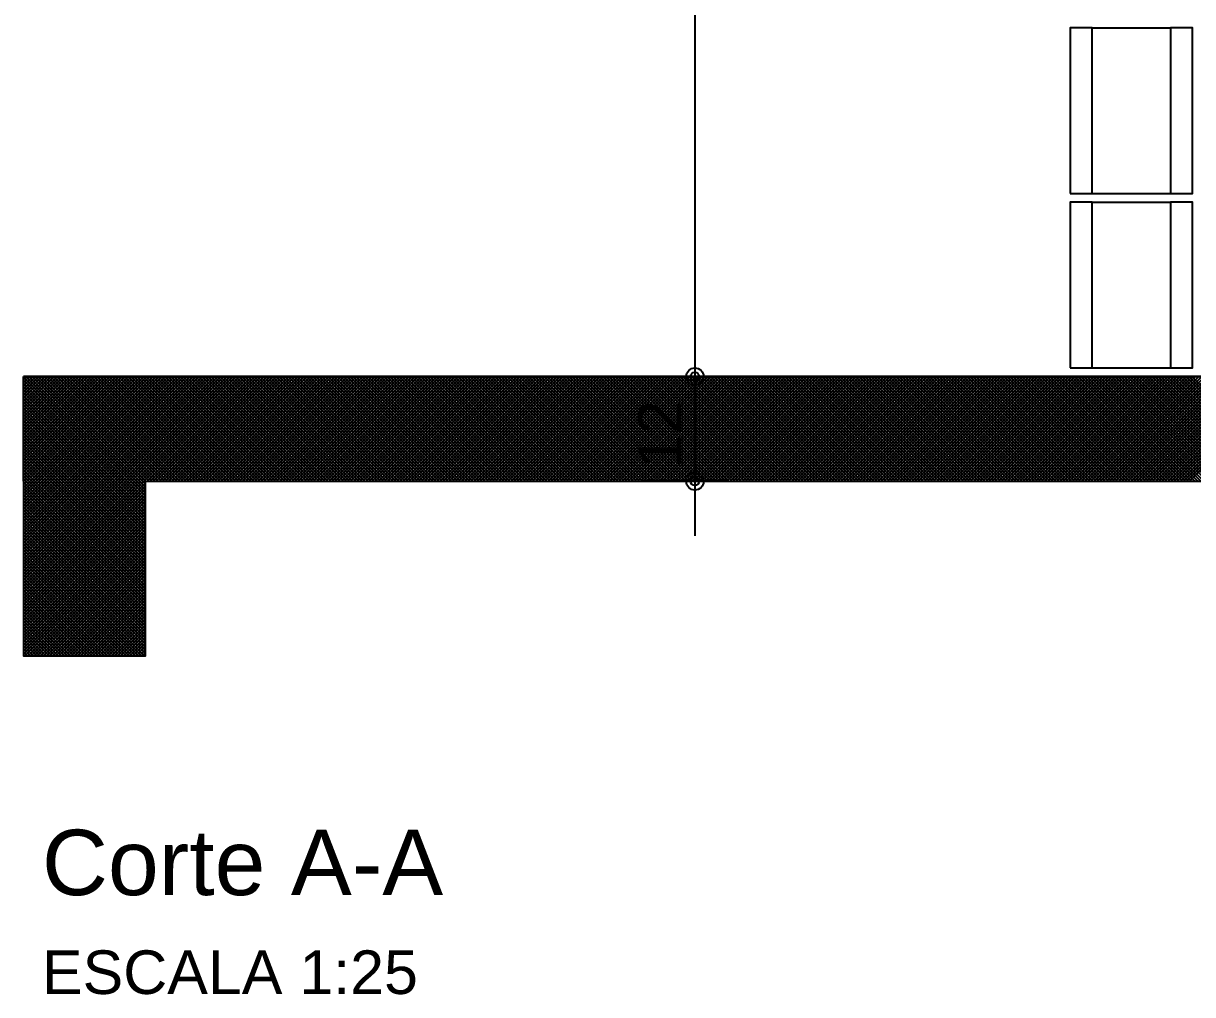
# Model space of a CAD drawing. Extents: x 0 to 119, y 0 to 84.
# Drawn here: x 46.66 to 52.02, y 31.75 to 36.2 of the extents above; entities that cross this region are included whole.
import ezdxf

# ---------------------------------------------------------------- set-up
doc = ezdxf.new("R2010")
doc.units = 0
doc.header["$MEASUREMENT"] = 0
for name, color, linetype in [('10', 252, 'CONTINUOUS'), ('24', 7, 'CONTINUOUS'), ('29', 9, 'CONTINUOUS'), ('32', 250, 'CONTINUOUS'), ('6', 178, 'CONTINUOUS'), ('9', 8, 'CONTINUOUS')]:
    doc.layers.add(name, color=color, linetype=linetype)
doc.styles.add('TQS_ARIAL', font='arial.ttf')

msp = doc.modelspace()

# ---------------------------------------------------------------- linework, layer by layer
at = {"layer": '10', "color": 252, "linetype": 'Continuous'}
for p, q in [((51.556055, 36.179091), (51.916055, 36.179091)), ((51.556055, 35.419091), (51.916055, 35.419091)), ((51.556055, 35.379091), (51.916055, 35.379091)), ((51.556055, 34.619091), (51.916055, 34.619091))]:
    msp.add_line(p, q, dxfattribs=at)
for points in [[(51.456055, 35.419091), (51.556055, 35.419091), (51.556055, 36.179091), (51.456055, 36.179091), (51.456055, 35.419091)], [(51.916055, 35.419091), (52.016055, 35.419091), (52.016055, 36.179091), (51.916055, 36.179091), (51.916055, 35.419091)], [(51.456055, 34.619091), (51.556055, 34.619091), (51.556055, 35.379091), (51.456055, 35.379091), (51.456055, 34.619091)], [(51.916055, 34.619091), (52.016055, 34.619091), (52.016055, 35.379091), (51.916055, 35.379091), (51.916055, 34.619091)]]:
    msp.add_lwpolyline(points, dxfattribs=at)
at = {"layer": '29', "color": 9, "linetype": 'Continuous'}
for p, q in [((46.656055, 33.546295), (47.688851, 34.579091)), ((46.656055, 33.560438), (47.674709, 34.579091)), ((46.656055, 33.57458), (47.660566, 34.579091)), ((46.656055, 33.588722), (47.646424, 34.579091)), ((46.656055, 33.602864), (47.632282, 34.579091)), ((46.656055, 33.617006), (47.61814, 34.579091)), ((46.656055, 33.631148), (47.603998, 34.579091)), ((46.656055, 33.64529), (47.589856, 34.579091)), ((46.656055, 33.659433), (47.575714, 34.579091)), ((46.656055, 33.673575), (47.561571, 34.579091)), ((46.656055, 33.687717), (47.547429, 34.579091)), ((46.656055, 33.701859), (47.533287, 34.579091)), ((46.656055, 33.716001), (47.519145, 34.579091)), ((46.656055, 33.730143), (47.505003, 34.579091)), ((46.656055, 33.744285), (47.490861, 34.579091)), ((46.656055, 33.758427), (47.476719, 34.579091)), ((46.656055, 33.77257), (47.462576, 34.579091)), ((46.656055, 33.786712), (47.448434, 34.579091)), ((46.656055, 33.800854), (47.434292, 34.579091)), ((46.656055, 33.814996), (47.42015, 34.579091)), ((46.656055, 33.829138), (47.406008, 34.579091)), ((46.656055, 33.84328), (47.391866, 34.579091)), ((46.656055, 33.857422), (47.377724, 34.579091)), ((46.656055, 33.871565), (47.363582, 34.579091)), ((46.656055, 33.885707), (47.349439, 34.579091)), ((46.656055, 33.899849), (47.335297, 34.579091)), ((46.656055, 33.913991), (47.321155, 34.579091)), ((46.656055, 33.928133), (47.307013, 34.579091)), ((46.656055, 33.942275), (47.292871, 34.579091)), ((46.656055, 33.956417), (47.278729, 34.579091)), ((46.656055, 33.97056), (47.264587, 34.579091)), ((46.656055, 33.984702), (47.250444, 34.579091)), ((46.656055, 33.998844), (47.236302, 34.579091)), ((46.656055, 34.012986), (47.22216, 34.579091)), ((46.656055, 34.027128), (47.208018, 34.579091)), ((46.656055, 34.04127), (47.193876, 34.579091)), ((46.656055, 34.055412), (47.179734, 34.579091)), ((46.656055, 34.069554), (47.165592, 34.579091)), ((46.656055, 34.083697), (47.15145, 34.579091)), ((46.656055, 34.097839), (47.137307, 34.579091)), ((46.656055, 34.111981), (47.123165, 34.579091)), ((46.656055, 34.126123), (47.109023, 34.579091)), ((46.656055, 34.140265), (47.094881, 34.579091)), ((46.656055, 34.154407), (47.080739, 34.579091)), ((46.656055, 34.168549), (47.066597, 34.579091)), ((46.656055, 34.182692), (47.052455, 34.579091)), ((46.656055, 34.196834), (47.038312, 34.579091)), ((46.656055, 34.210976), (47.02417, 34.579091)), ((46.656055, 34.225118), (47.010028, 34.579091)), ((46.656055, 34.23926), (46.995886, 34.579091)), ((46.656055, 34.253402), (46.981744, 34.579091)), ((46.656055, 34.267544), (46.967602, 34.579091)), ((46.656055, 34.281686), (46.95346, 34.579091)), ((46.656055, 34.295829), (46.939317, 34.579091)), ((46.656055, 34.309971), (46.925175, 34.579091)), ((46.656055, 34.324113), (46.911033, 34.579091)), ((46.656055, 34.338255), (46.896891, 34.579091)), ((46.656055, 34.352397), (46.882749, 34.579091)), ((46.656055, 34.366539), (46.868607, 34.579091)), ((46.656055, 34.380681), (46.854465, 34.579091)), ((46.656055, 34.394824), (46.840323, 34.579091)), ((46.656055, 34.408966), (46.82618, 34.579091)), ((46.656055, 34.423108), (46.812038, 34.579091)), ((46.656055, 34.43725), (46.797896, 34.579091)), ((46.656055, 34.451392), (46.783754, 34.579091)), ((46.656055, 34.465534), (46.769612, 34.579091)), ((46.656055, 34.479676), (46.75547, 34.579091)), ((46.656055, 34.493819), (46.741328, 34.579091)), ((46.656055, 34.507961), (46.727185, 34.579091)), ((46.656055, 34.522103), (46.713043, 34.579091)), ((46.656055, 34.536245), (46.698901, 34.579091)), ((46.656055, 34.550387), (46.684759, 34.579091)), ((46.656055, 34.564529), (46.670617, 34.579091)), ((46.667478, 34.579091), (47.216055, 34.030514)), ((46.68162, 34.579091), (47.216055, 34.044656)), ((46.695762, 34.579091), (47.216055, 34.058798)), ((46.709905, 34.579091), (47.216055, 34.07294)), ((46.724047, 34.579091), (47.216055, 34.087083)), ((46.738189, 34.579091), (47.218189, 34.099091)), ((46.752331, 34.579091), (47.232331, 34.099091)), ((46.766473, 34.579091), (47.246473, 34.099091)), ((46.780615, 34.579091), (47.260615, 34.099091)), ((46.794757, 34.579091), (47.274757, 34.099091)), ((46.8089, 34.579091), (47.2889, 34.099091)), ((46.823042, 34.579091), (47.303042, 34.099091)), ((46.837184, 34.579091), (47.317184, 34.099091)), ((46.851326, 34.579091), (47.331326, 34.099091)), ((46.865468, 34.579091), (47.345468, 34.099091)), ((46.87961, 34.579091), (47.35961, 34.099091)), ((46.893752, 34.579091), (47.373752, 34.099091)), ((46.907895, 34.579091), (47.387895, 34.099091)), ((46.922037, 34.579091), (47.402037, 34.099091)), ((46.936179, 34.579091), (47.416179, 34.099091)), ((46.950321, 34.579091), (47.430321, 34.099091)), ((46.964463, 34.579091), (47.444463, 34.099091)), ((46.978605, 34.579091), (47.458605, 34.099091)), ((46.992747, 34.579091), (47.472747, 34.099091)), ((47.006889, 34.579091), (47.486889, 34.099091)), ((47.021032, 34.579091), (47.501032, 34.099091)), ((47.035174, 34.579091), (47.515174, 34.099091)), ((47.049316, 34.579091), (47.529316, 34.099091)), ((47.063458, 34.579091), (47.543458, 34.099091)), ((47.0776, 34.579091), (47.5576, 34.099091)), ((47.091742, 34.579091), (47.571742, 34.099091)), ((47.105884, 34.579091), (47.585884, 34.099091)), ((47.120027, 34.579091), (47.600027, 34.099091)), ((47.134169, 34.579091), (47.614169, 34.099091)), ((47.148311, 34.579091), (47.628311, 34.099091)), ((47.162453, 34.579091), (47.642453, 34.099091)), ((47.176595, 34.579091), (47.656595, 34.099091)), ((47.190737, 34.579091), (47.670737, 34.099091)), ((47.204879, 34.579091), (47.684879, 34.099091)), ((47.219022, 34.579091), (47.699022, 34.099091)), ((47.222993, 34.099091), (47.702993, 34.579091)), ((47.233164, 34.579091), (47.713164, 34.099091)), ((47.237135, 34.099091), (47.717135, 34.579091)), ((47.247306, 34.579091), (47.727306, 34.099091)), ((47.251277, 34.099091), (47.731277, 34.579091)), ((47.261448, 34.579091), (47.741448, 34.099091)), ((47.265419, 34.099091), (47.745419, 34.579091)), ((47.27559, 34.579091), (47.75559, 34.099091)), ((47.279561, 34.099091), (47.759561, 34.579091)), ((47.289732, 34.579091), (47.769732, 34.099091)), ((47.293703, 34.099091), (47.773703, 34.579091)), ((47.303874, 34.579091), (47.783874, 34.099091)), ((47.307846, 34.099091), (47.787846, 34.579091)), ((47.318016, 34.579091), (47.798016, 34.099091)), ((47.321988, 34.099091), (47.801988, 34.579091)), ((47.332159, 34.579091), (47.812159, 34.099091)), ((47.33613, 34.099091), (47.81613, 34.579091)), ((47.346301, 34.579091), (47.826301, 34.099091)), ((47.350272, 34.099091), (47.830272, 34.579091)), ((47.360443, 34.579091), (47.840443, 34.099091)), ((47.364414, 34.099091), (47.844414, 34.579091)), ((47.374585, 34.579091), (47.854585, 34.099091)), ((47.378556, 34.099091), (47.858556, 34.579091)), ((47.388727, 34.579091), (47.868727, 34.099091)), ((47.392698, 34.099091), (47.872698, 34.579091)), ((47.402869, 34.579091), (47.882869, 34.099091)), ((47.406841, 34.099091), (47.886841, 34.579091)), ((47.417011, 34.579091), (47.897011, 34.099091)), ((47.420983, 34.099091), (47.900983, 34.579091)), ((47.431154, 34.579091), (47.911154, 34.099091)), ((47.435125, 34.099091), (47.915125, 34.579091)), ((47.445296, 34.579091), (47.925296, 34.099091)), ((47.449267, 34.099091), (47.929267, 34.579091)), ((47.459438, 34.579091), (47.939438, 34.099091)), ((47.463409, 34.099091), (47.943409, 34.579091)), ((47.47358, 34.579091), (47.95358, 34.099091)), ((47.477551, 34.099091), (47.957551, 34.579091)), ((47.487722, 34.579091), (47.967722, 34.099091)), ((47.491693, 34.099091), (47.971693, 34.579091)), ((47.501864, 34.579091), (47.981864, 34.099091)), ((47.505836, 34.099091), (47.985836, 34.579091)), ((47.516006, 34.579091), (47.996006, 34.099091)), ((47.519978, 34.099091), (47.999978, 34.579091)), ((47.530148, 34.579091), (48.010148, 34.099091)), ((47.53412, 34.099091), (48.01412, 34.579091)), ((47.544291, 34.579091), (48.024291, 34.099091)), ((47.548262, 34.099091), (48.028262, 34.579091)), ((47.558433, 34.579091), (48.038433, 34.099091)), ((47.562404, 34.099091), (48.042404, 34.579091)), ((47.572575, 34.579091), (48.052575, 34.099091)), ((47.576546, 34.099091), (48.056546, 34.579091)), ((47.586717, 34.579091), (48.066717, 34.099091)), ((47.590688, 34.099091), (48.070688, 34.579091)), ((47.600859, 34.579091), (48.080859, 34.099091)), ((47.60483, 34.099091), (48.08483, 34.579091)), ((47.615001, 34.579091), (48.095001, 34.099091)), ((47.618973, 34.099091), (48.098973, 34.579091)), ((47.629143, 34.579091), (48.109143, 34.099091)), ((47.633115, 34.099091), (48.113115, 34.579091)), ((47.643286, 34.579091), (48.123286, 34.099091)), ((47.647257, 34.099091), (48.127257, 34.579091)), ((47.657428, 34.579091), (48.137428, 34.099091)), ((47.661399, 34.099091), (48.141399, 34.579091)), ((47.67157, 34.579091), (48.15157, 34.099091)), ((47.675541, 34.099091), (48.155541, 34.579091)), ((47.685712, 34.579091), (48.165712, 34.099091)), ((47.689683, 34.099091), (48.169683, 34.579091)), ((47.699854, 34.579091), (48.179854, 34.099091)), ((47.703825, 34.099091), (48.183825, 34.579091)), ((47.713996, 34.579091), (48.193996, 34.099091)), ((47.717968, 34.099091), (48.197968, 34.579091)), ((47.728138, 34.579091), (48.208138, 34.099091)), ((47.73211, 34.099091), (48.21211, 34.579091)), ((47.742281, 34.579091), (48.222281, 34.099091)), ((47.746252, 34.099091), (48.226252, 34.579091)), ((47.756423, 34.579091), (48.236423, 34.099091)), ((47.760394, 34.099091), (48.240394, 34.579091)), ((47.770565, 34.579091), (48.250565, 34.099091)), ((47.774536, 34.099091), (48.254536, 34.579091)), ((47.784707, 34.579091), (48.264707, 34.099091)), ((47.788678, 34.099091), (48.268678, 34.579091)), ((47.798849, 34.579091), (48.278849, 34.099091)), ((47.80282, 34.099091), (48.28282, 34.579091)), ((47.812991, 34.579091), (48.292991, 34.099091)), ((47.816962, 34.099091), (48.296962, 34.579091)), ((47.827133, 34.579091), (48.307133, 34.099091)), ((47.831105, 34.099091), (48.311105, 34.579091)), ((47.841275, 34.579091), (48.321275, 34.099091)), ((47.845247, 34.099091), (48.325247, 34.579091)), ((47.855418, 34.579091), (48.335418, 34.099091)), ((47.859389, 34.099091), (48.339389, 34.579091)), ((47.86956, 34.579091), (48.34956, 34.099091)), ((47.873531, 34.099091), (48.353531, 34.579091)), ((47.883702, 34.579091), (48.363702, 34.099091)), ((47.887673, 34.099091), (48.367673, 34.579091)), ((47.897844, 34.579091), (48.377844, 34.099091)), ((47.901815, 34.099091), (48.381815, 34.579091)), ((47.911986, 34.579091), (48.391986, 34.099091)), ((47.915957, 34.099091), (48.395957, 34.579091)), ((47.926128, 34.579091), (48.406128, 34.099091)), ((47.9301, 34.099091), (48.4101, 34.579091)), ((47.94027, 34.579091), (48.42027, 34.099091)), ((47.944242, 34.099091), (48.424242, 34.579091)), ((47.954413, 34.579091), (48.434413, 34.099091)), ((47.958384, 34.099091), (48.438384, 34.579091)), ((47.968555, 34.579091), (48.448555, 34.099091)), ((47.972526, 34.099091), (48.452526, 34.579091)), ((47.982697, 34.579091), (48.462697, 34.099091)), ((47.986668, 34.099091), (48.466668, 34.579091)), ((47.996839, 34.579091), (48.476839, 34.099091)), ((48.00081, 34.099091), (48.48081, 34.579091)), ((48.010981, 34.579091), (48.490981, 34.099091)), ((48.014952, 34.099091), (48.494952, 34.579091)), ((48.025123, 34.579091), (48.505123, 34.099091)), ((48.029095, 34.099091), (48.509095, 34.579091)), ((48.039265, 34.579091), (48.519265, 34.099091)), ((48.043237, 34.099091), (48.523237, 34.579091)), ((48.053408, 34.579091), (48.533408, 34.099091)), ((48.057379, 34.099091), (48.537379, 34.579091)), ((48.06755, 34.579091), (48.54755, 34.099091)), ((48.071521, 34.099091), (48.551521, 34.579091)), ((48.081692, 34.579091), (48.561692, 34.099091)), ((48.085663, 34.099091), (48.565663, 34.579091)), ((48.095834, 34.579091), (48.575834, 34.099091)), ((48.099805, 34.099091), (48.579805, 34.579091)), ((48.109976, 34.579091), (48.589976, 34.099091)), ((48.113947, 34.099091), (48.593947, 34.579091)), ((48.124118, 34.579091), (48.604118, 34.099091)), ((48.128089, 34.099091), (48.608089, 34.579091)), ((48.13826, 34.579091), (48.61826, 34.099091)), ((48.142232, 34.099091), (48.622232, 34.579091)), ((48.152402, 34.579091), (48.632402, 34.099091)), ((48.156374, 34.099091), (48.636374, 34.579091)), ((48.166545, 34.579091), (48.646545, 34.099091)), ((48.170516, 34.099091), (48.650516, 34.579091)), ((48.180687, 34.579091), (48.660687, 34.099091)), ((48.184658, 34.099091), (48.664658, 34.579091)), ((48.194829, 34.579091), (48.674829, 34.099091)), ((48.1988, 34.099091), (48.6788, 34.579091)), ((48.208971, 34.579091), (48.688971, 34.099091)), ((48.212942, 34.099091), (48.692942, 34.579091)), ((48.223113, 34.579091), (48.703113, 34.099091)), ((48.227084, 34.099091), (48.707084, 34.579091)), ((48.237255, 34.579091), (48.717255, 34.099091)), ((48.241227, 34.099091), (48.721227, 34.579091)), ((48.251397, 34.579091), (48.731397, 34.099091)), ((48.255369, 34.099091), (48.735369, 34.579091)), ((48.26554, 34.579091), (48.74554, 34.099091)), ((48.269511, 34.099091), (48.749511, 34.579091)), ((48.279682, 34.579091), (48.759682, 34.099091)), ((48.283653, 34.099091), (48.763653, 34.579091)), ((48.293824, 34.579091), (48.773824, 34.099091)), ((48.297795, 34.099091), (48.777795, 34.579091)), ((48.307966, 34.579091), (48.787966, 34.099091)), ((48.311937, 34.099091), (48.791937, 34.579091)), ((48.322108, 34.579091), (48.802108, 34.099091)), ((48.326079, 34.099091), (48.806079, 34.579091)), ((48.33625, 34.579091), (48.81625, 34.099091)), ((48.340222, 34.099091), (48.820222, 34.579091)), ((48.350392, 34.579091), (48.830392, 34.099091)), ((48.354364, 34.099091), (48.834364, 34.579091)), ((48.364535, 34.579091), (48.844535, 34.099091)), ((48.368506, 34.099091), (48.848506, 34.579091)), ((48.378677, 34.579091), (48.858677, 34.099091)), ((48.382648, 34.099091), (48.862648, 34.579091)), ((48.392819, 34.579091), (48.872819, 34.099091)), ((48.39679, 34.099091), (48.87679, 34.579091)), ((48.406961, 34.579091), (48.886961, 34.099091)), ((48.410932, 34.099091), (48.890932, 34.579091)), ((48.421103, 34.579091), (48.901103, 34.099091)), ((48.425074, 34.099091), (48.905074, 34.579091)), ((48.435245, 34.579091), (48.915245, 34.099091)), ((48.439216, 34.099091), (48.919216, 34.579091)), ((48.449387, 34.579091), (48.929387, 34.099091)), ((48.453359, 34.099091), (48.933359, 34.579091)), ((48.463529, 34.579091), (48.943529, 34.099091)), ((48.467501, 34.099091), (48.947501, 34.579091)), ((48.477672, 34.579091), (48.957672, 34.099091)), ((48.481643, 34.099091), (48.961643, 34.579091)), ((48.491814, 34.579091), (48.971814, 34.099091)), ((48.495785, 34.099091), (48.975785, 34.579091)), ((48.505956, 34.579091), (48.985956, 34.099091)), ((48.509927, 34.099091), (48.989927, 34.579091)), ((48.520098, 34.579091), (49.000098, 34.099091)), ((48.524069, 34.099091), (49.004069, 34.579091)), ((48.53424, 34.579091), (49.01424, 34.099091)), ((48.538211, 34.099091), (49.018211, 34.579091)), ((48.548382, 34.579091), (49.028382, 34.099091)), ((48.552354, 34.099091), (49.032354, 34.579091)), ((48.562524, 34.579091), (49.042524, 34.099091)), ((48.566496, 34.099091), (49.046496, 34.579091)), ((48.576667, 34.579091), (49.056667, 34.099091)), ((48.580638, 34.099091), (49.060638, 34.579091)), ((48.590809, 34.579091), (49.070809, 34.099091)), ((48.59478, 34.099091), (49.07478, 34.579091)), ((48.604951, 34.579091), (49.084951, 34.099091)), ((48.608922, 34.099091), (49.088922, 34.579091)), ((48.619093, 34.579091), (49.099093, 34.099091)), ((48.623064, 34.099091), (49.103064, 34.579091)), ((48.633235, 34.579091), (49.113235, 34.099091)), ((48.637206, 34.099091), (49.117206, 34.579091)), ((48.647377, 34.579091), (49.127377, 34.099091)), ((48.651348, 34.099091), (49.131348, 34.579091)), ((48.661519, 34.579091), (49.141519, 34.099091)), ((48.665491, 34.099091), (49.145491, 34.579091)), ((48.675661, 34.579091), (49.155661, 34.099091)), ((48.679633, 34.099091), (49.159633, 34.579091)), ((48.689804, 34.579091), (49.169804, 34.099091)), ((48.693775, 34.099091), (49.173775, 34.579091)), ((48.703946, 34.579091), (49.183946, 34.099091)), ((48.707917, 34.099091), (49.187917, 34.579091)), ((48.718088, 34.579091), (49.198088, 34.099091)), ((48.722059, 34.099091), (49.202059, 34.579091)), ((48.73223, 34.579091), (49.21223, 34.099091)), ((48.736201, 34.099091), (49.216201, 34.579091)), ((48.746372, 34.579091), (49.226372, 34.099091)), ((48.750343, 34.099091), (49.230343, 34.579091)), ((48.760514, 34.579091), (49.240514, 34.099091)), ((48.764486, 34.099091), (49.244486, 34.579091)), ((48.774656, 34.579091), (49.254656, 34.099091)), ((48.778628, 34.099091), (49.258628, 34.579091)), ((48.788799, 34.579091), (49.268799, 34.099091)), ((48.79277, 34.099091), (49.27277, 34.579091)), ((48.802941, 34.579091), (49.282941, 34.099091)), ((48.806912, 34.099091), (49.286912, 34.579091)), ((48.817083, 34.579091), (49.297083, 34.099091)), ((48.821054, 34.099091), (49.301054, 34.579091)), ((48.831225, 34.579091), (49.311225, 34.099091)), ((48.835196, 34.099091), (49.315196, 34.579091)), ((48.845367, 34.579091), (49.325367, 34.099091)), ((48.849338, 34.099091), (49.329338, 34.579091)), ((48.859509, 34.579091), (49.339509, 34.099091)), ((48.863481, 34.099091), (49.343481, 34.579091)), ((48.873651, 34.579091), (49.353651, 34.099091)), ((48.877623, 34.099091), (49.357623, 34.579091)), ((48.887794, 34.579091), (49.367794, 34.099091)), ((48.891765, 34.099091), (49.371765, 34.579091)), ((48.901936, 34.579091), (49.381936, 34.099091)), ((48.905907, 34.099091), (49.385907, 34.579091)), ((48.916078, 34.579091), (49.396078, 34.099091)), ((48.920049, 34.099091), (49.400049, 34.579091)), ((48.93022, 34.579091), (49.41022, 34.099091)), ((48.934191, 34.099091), (49.414191, 34.579091)), ((48.944362, 34.579091), (49.424362, 34.099091)), ((48.948333, 34.099091), (49.428333, 34.579091)), ((48.958504, 34.579091), (49.438504, 34.099091)), ((48.962475, 34.099091), (49.442475, 34.579091)), ((48.972646, 34.579091), (49.452646, 34.099091)), ((48.976618, 34.099091), (49.456618, 34.579091)), ((48.986788, 34.579091), (49.466788, 34.099091)), ((48.99076, 34.099091), (49.47076, 34.579091)), ((49.000931, 34.579091), (49.480931, 34.099091)), ((49.004902, 34.099091), (49.484902, 34.579091)), ((49.015073, 34.579091), (49.495073, 34.099091)), ((49.019044, 34.099091), (49.499044, 34.579091)), ((49.029215, 34.579091), (49.509215, 34.099091)), ((49.033186, 34.099091), (49.513186, 34.579091)), ((49.043357, 34.579091), (49.523357, 34.099091)), ((49.047328, 34.099091), (49.527328, 34.579091)), ((49.057499, 34.579091), (49.537499, 34.099091)), ((49.06147, 34.099091), (49.54147, 34.579091)), ((49.071641, 34.579091), (49.551641, 34.099091)), ((49.075613, 34.099091), (49.555613, 34.579091)), ((49.085783, 34.579091), (49.565783, 34.099091)), ((49.089755, 34.099091), (49.569755, 34.579091)), ((49.099926, 34.579091), (49.579926, 34.099091)), ((49.103897, 34.099091), (49.583897, 34.579091)), ((49.114068, 34.579091), (49.594068, 34.099091)), ((49.118039, 34.099091), (49.598039, 34.579091)), ((49.12821, 34.579091), (49.60821, 34.099091)), ((49.132181, 34.099091), (49.612181, 34.579091)), ((49.142352, 34.579091), (49.622352, 34.099091)), ((49.146323, 34.099091), (49.626323, 34.579091)), ((49.156494, 34.579091), (49.636494, 34.099091)), ((49.160465, 34.099091), (49.640465, 34.579091)), ((49.170636, 34.579091), (49.650636, 34.099091)), ((49.174608, 34.099091), (49.654608, 34.579091)), ((49.184778, 34.579091), (49.664778, 34.099091)), ((49.18875, 34.099091), (49.66875, 34.579091)), ((49.198921, 34.579091), (49.678921, 34.099091)), ((49.202892, 34.099091), (49.682892, 34.579091)), ((49.213063, 34.579091), (49.693063, 34.099091)), ((49.217034, 34.099091), (49.697034, 34.579091)), ((49.227205, 34.579091), (49.707205, 34.099091)), ((49.231176, 34.099091), (49.711176, 34.579091)), ((49.241347, 34.579091), (49.721347, 34.099091)), ((49.245318, 34.099091), (49.725318, 34.579091)), ((49.255489, 34.579091), (49.735489, 34.099091)), ((49.25946, 34.099091), (49.73946, 34.579091)), ((49.269631, 34.579091), (49.749631, 34.099091)), ((49.273602, 34.099091), (49.753602, 34.579091)), ((49.283773, 34.579091), (49.763773, 34.099091)), ((49.287745, 34.099091), (49.767745, 34.579091)), ((49.297915, 34.579091), (49.777915, 34.099091)), ((49.301887, 34.099091), (49.781887, 34.579091)), ((49.312058, 34.579091), (49.792058, 34.099091)), ((49.316029, 34.099091), (49.796029, 34.579091)), ((49.3262, 34.579091), (49.8062, 34.099091)), ((49.330171, 34.099091), (49.810171, 34.579091)), ((49.340342, 34.579091), (49.820342, 34.099091)), ((49.344313, 34.099091), (49.824313, 34.579091)), ((49.354484, 34.579091), (49.834484, 34.099091)), ((49.358455, 34.099091), (49.838455, 34.579091)), ((49.368626, 34.579091), (49.848626, 34.099091)), ((49.372597, 34.099091), (49.852597, 34.579091)), ((49.382768, 34.579091), (49.862768, 34.099091)), ((49.38674, 34.099091), (49.86674, 34.579091)), ((49.39691, 34.579091), (49.87691, 34.099091)), ((49.400882, 34.099091), (49.880882, 34.579091)), ((49.411053, 34.579091), (49.891053, 34.099091)), ((49.415024, 34.099091), (49.895024, 34.579091)), ((49.425195, 34.579091), (49.905195, 34.099091)), ((49.429166, 34.099091), (49.909166, 34.579091)), ((49.439337, 34.579091), (49.919337, 34.099091)), ((49.443308, 34.099091), (49.923308, 34.579091)), ((49.453479, 34.579091), (49.933479, 34.099091)), ((49.45745, 34.099091), (49.93745, 34.579091)), ((49.467621, 34.579091), (49.947621, 34.099091)), ((49.471592, 34.099091), (49.951592, 34.579091)), ((49.481763, 34.579091), (49.961763, 34.099091)), ((49.485734, 34.099091), (49.965734, 34.579091)), ((49.495905, 34.579091), (49.975905, 34.099091)), ((49.499877, 34.099091), (49.979877, 34.579091)), ((49.510047, 34.579091), (49.990047, 34.099091)), ((49.514019, 34.099091), (49.994019, 34.579091)), ((49.52419, 34.579091), (50.00419, 34.099091)), ((49.528161, 34.099091), (50.008161, 34.579091)), ((49.538332, 34.579091), (50.018332, 34.099091)), ((49.542303, 34.099091), (50.022303, 34.579091)), ((49.552474, 34.579091), (50.032474, 34.099091)), ((49.556445, 34.099091), (50.036445, 34.579091)), ((49.566616, 34.579091), (50.046616, 34.099091)), ((49.570587, 34.099091), (50.050587, 34.579091)), ((49.580758, 34.579091), (50.060758, 34.099091)), ((49.584729, 34.099091), (50.064729, 34.579091)), ((49.5949, 34.579091), (50.0749, 34.099091)), ((49.598872, 34.099091), (50.078872, 34.579091)), ((49.609042, 34.579091), (50.089042, 34.099091)), ((49.613014, 34.099091), (50.093014, 34.579091)), ((49.623185, 34.579091), (50.103185, 34.099091)), ((49.627156, 34.099091), (50.107156, 34.579091)), ((49.637327, 34.579091), (50.117327, 34.099091)), ((49.641298, 34.099091), (50.121298, 34.579091)), ((49.651469, 34.579091), (50.131469, 34.099091)), ((49.65544, 34.099091), (50.13544, 34.579091)), ((49.665611, 34.579091), (50.145611, 34.099091)), ((49.669582, 34.099091), (50.149582, 34.579091)), ((49.679753, 34.579091), (50.159753, 34.099091)), ((49.683724, 34.099091), (50.163724, 34.579091)), ((49.693895, 34.579091), (50.173895, 34.099091)), ((49.697867, 34.099091), (50.177867, 34.579091)), ((49.708037, 34.579091), (50.188037, 34.099091)), ((49.712009, 34.099091), (50.192009, 34.579091)), ((49.72218, 34.579091), (50.20218, 34.099091)), ((49.726151, 34.099091), (50.206151, 34.579091)), ((49.736322, 34.579091), (50.216322, 34.099091)), ((49.740293, 34.099091), (50.220293, 34.579091)), ((49.750464, 34.579091), (50.230464, 34.099091)), ((49.754435, 34.099091), (50.234435, 34.579091)), ((49.764606, 34.579091), (50.244606, 34.099091)), ((49.768577, 34.099091), (50.248577, 34.579091)), ((49.778748, 34.579091), (50.258748, 34.099091)), ((49.782719, 34.099091), (50.262719, 34.579091)), ((49.79289, 34.579091), (50.27289, 34.099091)), ((49.796861, 34.099091), (50.276861, 34.579091)), ((49.807032, 34.579091), (50.287032, 34.099091)), ((49.811004, 34.099091), (50.291004, 34.579091)), ((49.821174, 34.579091), (50.301174, 34.099091)), ((49.825146, 34.099091), (50.305146, 34.579091)), ((49.835317, 34.579091), (50.315317, 34.099091)), ((49.839288, 34.099091), (50.319288, 34.579091)), ((49.849459, 34.579091), (50.329459, 34.099091)), ((49.85343, 34.099091), (50.33343, 34.579091)), ((49.863601, 34.579091), (50.343601, 34.099091)), ((49.867572, 34.099091), (50.347572, 34.579091)), ((49.877743, 34.579091), (50.357743, 34.099091)), ((49.881714, 34.099091), (50.361714, 34.579091)), ((49.891885, 34.579091), (50.371885, 34.099091)), ((49.895856, 34.099091), (50.375856, 34.579091)), ((49.906027, 34.579091), (50.386027, 34.099091)), ((49.909999, 34.099091), (50.389999, 34.579091)), ((49.920169, 34.579091), (50.400169, 34.099091)), ((49.924141, 34.099091), (50.404141, 34.579091)), ((49.934312, 34.579091), (50.414312, 34.099091)), ((49.938283, 34.099091), (50.418283, 34.579091)), ((49.948454, 34.579091), (50.428454, 34.099091)), ((49.952425, 34.099091), (50.432425, 34.579091)), ((49.962596, 34.579091), (50.442596, 34.099091)), ((49.966567, 34.099091), (50.446567, 34.579091)), ((49.976738, 34.579091), (50.456738, 34.099091)), ((49.980709, 34.099091), (50.460709, 34.579091)), ((49.99088, 34.579091), (50.47088, 34.099091)), ((49.994851, 34.099091), (50.474851, 34.579091)), ((50.005022, 34.579091), (50.485022, 34.099091)), ((50.008994, 34.099091), (50.488994, 34.579091)), ((50.019164, 34.579091), (50.499164, 34.099091)), ((50.023136, 34.099091), (50.503136, 34.579091)), ((50.033307, 34.579091), (50.513307, 34.099091)), ((50.037278, 34.099091), (50.517278, 34.579091)), ((50.047449, 34.579091), (50.527449, 34.099091)), ((50.05142, 34.099091), (50.53142, 34.579091)), ((50.061591, 34.579091), (50.541591, 34.099091)), ((50.065562, 34.099091), (50.545562, 34.579091)), ((50.075733, 34.579091), (50.555733, 34.099091)), ((50.079704, 34.099091), (50.559704, 34.579091)), ((50.089875, 34.579091), (50.569875, 34.099091)), ((50.093846, 34.099091), (50.573846, 34.579091)), ((50.104017, 34.579091), (50.584017, 34.099091)), ((50.107988, 34.099091), (50.587988, 34.579091)), ((50.118159, 34.579091), (50.598159, 34.099091)), ((50.122131, 34.099091), (50.602131, 34.579091)), ((50.132301, 34.579091), (50.612301, 34.099091)), ((50.136273, 34.099091), (50.616273, 34.579091)), ((50.146444, 34.579091), (50.626444, 34.099091)), ((50.150415, 34.099091), (50.630415, 34.579091)), ((50.160586, 34.579091), (50.640586, 34.099091)), ((50.164557, 34.099091), (50.644557, 34.579091)), ((50.174728, 34.579091), (50.654728, 34.099091)), ((50.178699, 34.099091), (50.658699, 34.579091)), ((50.18887, 34.579091), (50.66887, 34.099091)), ((50.192841, 34.099091), (50.672841, 34.579091)), ((50.203012, 34.579091), (50.683012, 34.099091)), ((50.206983, 34.099091), (50.686983, 34.579091)), ((50.217154, 34.579091), (50.697154, 34.099091)), ((50.221126, 34.099091), (50.701126, 34.579091)), ((50.231296, 34.579091), (50.711296, 34.099091)), ((50.235268, 34.099091), (50.715268, 34.579091)), ((50.245439, 34.579091), (50.725439, 34.099091)), ((50.24941, 34.099091), (50.72941, 34.579091)), ((50.259581, 34.579091), (50.739581, 34.099091)), ((50.263552, 34.099091), (50.743552, 34.579091)), ((50.273723, 34.579091), (50.753723, 34.099091)), ((50.277694, 34.099091), (50.757694, 34.579091)), ((50.287865, 34.579091), (50.767865, 34.099091)), ((50.291836, 34.099091), (50.771836, 34.579091)), ((50.302007, 34.579091), (50.782007, 34.099091)), ((50.305978, 34.099091), (50.785978, 34.579091)), ((50.316149, 34.579091), (50.796149, 34.099091)), ((50.32012, 34.099091), (50.80012, 34.579091)), ((50.330291, 34.579091), (50.810291, 34.099091)), ((50.334263, 34.099091), (50.814263, 34.579091)), ((50.344433, 34.579091), (50.824433, 34.099091)), ((50.348405, 34.099091), (50.828405, 34.579091)), ((50.358576, 34.579091), (50.838576, 34.099091)), ((50.362547, 34.099091), (50.842547, 34.579091)), ((50.372718, 34.579091), (50.852718, 34.099091)), ((50.376689, 34.099091), (50.856689, 34.579091)), ((50.38686, 34.579091), (50.86686, 34.099091)), ((50.390831, 34.099091), (50.870831, 34.579091)), ((50.401002, 34.579091), (50.881002, 34.099091)), ((50.404973, 34.099091), (50.884973, 34.579091)), ((50.415144, 34.579091), (50.895144, 34.099091)), ((50.419115, 34.099091), (50.899115, 34.579091)), ((50.429286, 34.579091), (50.909286, 34.099091)), ((50.433258, 34.099091), (50.913258, 34.579091)), ((50.443428, 34.579091), (50.923428, 34.099091)), ((50.4474, 34.099091), (50.9274, 34.579091)), ((50.457571, 34.579091), (50.937571, 34.099091)), ((50.461542, 34.099091), (50.941542, 34.579091)), ((50.471713, 34.579091), (50.951713, 34.099091)), ((50.475684, 34.099091), (50.955684, 34.579091)), ((50.485855, 34.579091), (50.965855, 34.099091)), ((50.489826, 34.099091), (50.969826, 34.579091)), ((50.499997, 34.579091), (50.979997, 34.099091)), ((50.503968, 34.099091), (50.983968, 34.579091)), ((50.514139, 34.579091), (50.994139, 34.099091)), ((50.51811, 34.099091), (50.99811, 34.579091)), ((50.528281, 34.579091), (51.008281, 34.099091)), ((50.532253, 34.099091), (51.012253, 34.579091)), ((50.542423, 34.579091), (51.022423, 34.099091)), ((50.546395, 34.099091), (51.026395, 34.579091)), ((50.556566, 34.579091), (51.036566, 34.099091)), ((50.560537, 34.099091), (51.040537, 34.579091)), ((50.570708, 34.579091), (51.050708, 34.099091)), ((50.574679, 34.099091), (51.054679, 34.579091)), ((50.58485, 34.579091), (51.06485, 34.099091)), ((50.588821, 34.099091), (51.068821, 34.579091)), ((50.598992, 34.579091), (51.078992, 34.099091)), ((50.602963, 34.099091), (51.082963, 34.579091)), ((50.613134, 34.579091), (51.093134, 34.099091)), ((50.617105, 34.099091), (51.097105, 34.579091)), ((50.627276, 34.579091), (51.107276, 34.099091)), ((50.631247, 34.099091), (51.111247, 34.579091)), ((50.641418, 34.579091), (51.121418, 34.099091)), ((50.64539, 34.099091), (51.12539, 34.579091)), ((50.65556, 34.579091), (51.13556, 34.099091)), ((50.659532, 34.099091), (51.139532, 34.579091)), ((50.669703, 34.579091), (51.149703, 34.099091)), ((50.673674, 34.099091), (51.153674, 34.579091)), ((50.683845, 34.579091), (51.163845, 34.099091)), ((50.687816, 34.099091), (51.167816, 34.579091)), ((50.697987, 34.579091), (51.177987, 34.099091)), ((50.701958, 34.099091), (51.181958, 34.579091)), ((50.712129, 34.579091), (51.192129, 34.099091)), ((50.7161, 34.099091), (51.1961, 34.579091)), ((50.726271, 34.579091), (51.206271, 34.099091)), ((50.730242, 34.099091), (51.210242, 34.579091)), ((50.740413, 34.579091), (51.220413, 34.099091)), ((50.744385, 34.099091), (51.224385, 34.579091)), ((50.754555, 34.579091), (51.234555, 34.099091)), ((50.758527, 34.099091), (51.238527, 34.579091)), ((50.768698, 34.579091), (51.248698, 34.099091)), ((50.772669, 34.099091), (51.252669, 34.579091)), ((50.78284, 34.579091), (51.26284, 34.099091)), ((50.786811, 34.099091), (51.266811, 34.579091)), ((50.796982, 34.579091), (51.276982, 34.099091)), ((50.800953, 34.099091), (51.280953, 34.579091)), ((50.811124, 34.579091), (51.291124, 34.099091)), ((50.815095, 34.099091), (51.295095, 34.579091)), ((50.825266, 34.579091), (51.305266, 34.099091)), ((50.829237, 34.099091), (51.309237, 34.579091)), ((50.839408, 34.579091), (51.319408, 34.099091)), ((50.84338, 34.099091), (51.32338, 34.579091)), ((50.85355, 34.579091), (51.33355, 34.099091)), ((50.857522, 34.099091), (51.337522, 34.579091)), ((50.867693, 34.579091), (51.347693, 34.099091)), ((50.871664, 34.099091), (51.351664, 34.579091)), ((50.881835, 34.579091), (51.361835, 34.099091)), ((50.885806, 34.099091), (51.365806, 34.579091)), ((50.895977, 34.579091), (51.375977, 34.099091)), ((50.899948, 34.099091), (51.379948, 34.579091)), ((50.910119, 34.579091), (51.390119, 34.099091)), ((50.91409, 34.099091), (51.39409, 34.579091)), ((50.924261, 34.579091), (51.404261, 34.099091)), ((50.928232, 34.099091), (51.408232, 34.579091)), ((50.938403, 34.579091), (51.418403, 34.099091)), ((50.942374, 34.099091), (51.422374, 34.579091)), ((50.952545, 34.579091), (51.432545, 34.099091)), ((50.956517, 34.099091), (51.436517, 34.579091)), ((50.966687, 34.579091), (51.446687, 34.099091)), ((50.970659, 34.099091), (51.450659, 34.579091)), ((50.98083, 34.579091), (51.46083, 34.099091)), ((50.984801, 34.099091), (51.464801, 34.579091)), ((50.994972, 34.579091), (51.474972, 34.099091)), ((50.998943, 34.099091), (51.478943, 34.579091)), ((51.009114, 34.579091), (51.489114, 34.099091)), ((51.013085, 34.099091), (51.493085, 34.579091)), ((51.023256, 34.579091), (51.503256, 34.099091)), ((51.027227, 34.099091), (51.507227, 34.579091)), ((51.037398, 34.579091), (51.517398, 34.099091)), ((51.041369, 34.099091), (51.521369, 34.579091)), ((51.05154, 34.579091), (51.53154, 34.099091)), ((51.055512, 34.099091), (51.535512, 34.579091)), ((51.065682, 34.579091), (51.545682, 34.099091)), ((51.069654, 34.099091), (51.549654, 34.579091)), ((51.079825, 34.579091), (51.559825, 34.099091)), ((51.083796, 34.099091), (51.563796, 34.579091)), ((51.093967, 34.579091), (51.573967, 34.099091)), ((51.097938, 34.099091), (51.577938, 34.579091)), ((51.108109, 34.579091), (51.588109, 34.099091)), ((51.11208, 34.099091), (51.59208, 34.579091)), ((51.122251, 34.579091), (51.602251, 34.099091)), ((51.126222, 34.099091), (51.606222, 34.579091)), ((51.136393, 34.579091), (51.616393, 34.099091)), ((51.140364, 34.099091), (51.620364, 34.579091)), ((51.150535, 34.579091), (51.630535, 34.099091)), ((51.154506, 34.099091), (51.634506, 34.579091)), ((51.164677, 34.579091), (51.644677, 34.099091)), ((51.168649, 34.099091), (51.648649, 34.579091)), ((51.178819, 34.579091), (51.658819, 34.099091)), ((51.182791, 34.099091), (51.662791, 34.579091)), ((51.192962, 34.579091), (51.672962, 34.099091)), ((51.196933, 34.099091), (51.676933, 34.579091)), ((51.207104, 34.579091), (51.687104, 34.099091)), ((51.211075, 34.099091), (51.691075, 34.579091)), ((51.221246, 34.579091), (51.701246, 34.099091)), ((51.225217, 34.099091), (51.705217, 34.579091)), ((51.235388, 34.579091), (51.715388, 34.099091)), ((51.239359, 34.099091), (51.719359, 34.579091)), ((51.24953, 34.579091), (51.72953, 34.099091)), ((51.253501, 34.099091), (51.733501, 34.579091)), ((51.263672, 34.579091), (51.743672, 34.099091)), ((51.267644, 34.099091), (51.747644, 34.579091)), ((51.277814, 34.579091), (51.757814, 34.099091)), ((51.281786, 34.099091), (51.761786, 34.579091)), ((51.291957, 34.579091), (51.771957, 34.099091)), ((51.295928, 34.099091), (51.775928, 34.579091)), ((51.306099, 34.579091), (51.786099, 34.099091)), ((51.31007, 34.099091), (51.79007, 34.579091)), ((51.320241, 34.579091), (51.800241, 34.099091)), ((51.324212, 34.099091), (51.804212, 34.579091)), ((51.334383, 34.579091), (51.814383, 34.099091)), ((51.338354, 34.099091), (51.818354, 34.579091)), ((51.348525, 34.579091), (51.828525, 34.099091)), ((51.352496, 34.099091), (51.832496, 34.579091)), ((51.362667, 34.579091), (51.842667, 34.099091)), ((51.366639, 34.099091), (51.846639, 34.579091)), ((51.376809, 34.579091), (51.856809, 34.099091)), ((51.380781, 34.099091), (51.860781, 34.579091)), ((51.390952, 34.579091), (51.870952, 34.099091)), ((51.394923, 34.099091), (51.874923, 34.579091)), ((51.405094, 34.579091), (51.885094, 34.099091)), ((51.409065, 34.099091), (51.889065, 34.579091)), ((51.419236, 34.579091), (51.899236, 34.099091)), ((51.423207, 34.099091), (51.903207, 34.579091)), ((51.433378, 34.579091), (51.913378, 34.099091)), ((51.437349, 34.099091), (51.917349, 34.579091)), ((51.44752, 34.579091), (51.92752, 34.099091)), ((51.451491, 34.099091), (51.931491, 34.579091)), ((51.461662, 34.579091), (51.941662, 34.099091)), ((51.465633, 34.099091), (51.945633, 34.579091)), ((51.475804, 34.579091), (51.955804, 34.099091)), ((51.479776, 34.099091), (51.959776, 34.579091)), ((51.489946, 34.579091), (51.969946, 34.099091)), ((51.493918, 34.099091), (51.973918, 34.579091)), ((51.504089, 34.579091), (51.984089, 34.099091)), ((51.50806, 34.099091), (51.98806, 34.579091)), ((51.518231, 34.579091), (51.998231, 34.099091)), ((51.522202, 34.099091), (52.002202, 34.579091)), ((51.532373, 34.579091), (52.012373, 34.099091)), ((51.536344, 34.099091), (52.016344, 34.579091)), ((51.546515, 34.579091), (52.026515, 34.099091)), ((51.550486, 34.099091), (52.030486, 34.579091)), ((51.560657, 34.579091), (52.040657, 34.099091)), ((51.564628, 34.099091), (52.044628, 34.579091)), ((51.574799, 34.579091), (52.054799, 34.099091)), ((51.578771, 34.099091), (52.058771, 34.579091)), ((51.588941, 34.579091), (52.068941, 34.099091)), ((51.592913, 34.099091), (52.072913, 34.579091)), ((51.603084, 34.579091), (52.083084, 34.099091)), ((51.607055, 34.099091), (52.087055, 34.579091)), ((51.617226, 34.579091), (52.097226, 34.099091)), ((51.621197, 34.099091), (52.101197, 34.579091)), ((51.631368, 34.579091), (52.111368, 34.099091)), ((51.635339, 34.099091), (52.115339, 34.579091)), ((51.64551, 34.579091), (52.12551, 34.099091)), ((51.649481, 34.099091), (52.129481, 34.579091)), ((51.659652, 34.579091), (52.139652, 34.099091)), ((51.663623, 34.099091), (52.143623, 34.579091)), ((51.673794, 34.579091), (52.153794, 34.099091)), ((51.677766, 34.099091), (52.157766, 34.579091)), ((51.687936, 34.579091), (52.167936, 34.099091)), ((51.691908, 34.099091), (52.171908, 34.579091)), ((51.702079, 34.579091), (52.182079, 34.099091)), ((51.70605, 34.099091), (52.18605, 34.579091)), ((51.716221, 34.579091), (52.196221, 34.099091)), ((51.720192, 34.099091), (52.200192, 34.579091)), ((51.730363, 34.579091), (52.210363, 34.099091)), ((51.734334, 34.099091), (52.214334, 34.579091)), ((51.744505, 34.579091), (52.224505, 34.099091)), ((51.748476, 34.099091), (52.228476, 34.579091)), ((51.758647, 34.579091), (52.238647, 34.099091)), ((51.762618, 34.099091), (52.242618, 34.579091)), ((51.772789, 34.579091), (52.252789, 34.099091)), ((51.77676, 34.099091), (52.25676, 34.579091)), ((51.786931, 34.579091), (52.266931, 34.099091)), ((51.790903, 34.099091), (52.270903, 34.579091)), ((51.801073, 34.579091), (52.281073, 34.099091)), ((51.805045, 34.099091), (52.285045, 34.579091)), ((51.815216, 34.579091), (52.295216, 34.099091)), ((51.819187, 34.099091), (52.299187, 34.579091)), ((51.829358, 34.579091), (52.309358, 34.099091)), ((51.833329, 34.099091), (52.313329, 34.579091)), ((51.8435, 34.579091), (52.3235, 34.099091)), ((51.847471, 34.099091), (52.327471, 34.579091)), ((51.857642, 34.579091), (52.337642, 34.099091)), ((51.861613, 34.099091), (52.341613, 34.579091)), ((51.871784, 34.579091), (52.351784, 34.099091)), ((51.875755, 34.099091), (52.355755, 34.579091)), ((51.885926, 34.579091), (52.365926, 34.099091)), ((51.889898, 34.099091), (52.369898, 34.579091)), ((51.900068, 34.579091), (52.380068, 34.099091)), ((51.90404, 34.099091), (52.38404, 34.579091)), ((51.914211, 34.579091), (52.394211, 34.099091)), ((51.918182, 34.099091), (52.398182, 34.579091)), ((51.928353, 34.579091), (52.408353, 34.099091)), ((51.932324, 34.099091), (52.412324, 34.579091)), ((51.942495, 34.579091), (52.422495, 34.099091)), ((51.946466, 34.099091), (52.426466, 34.579091)), ((51.956637, 34.579091), (52.436637, 34.099091)), ((51.960608, 34.099091), (52.440608, 34.579091)), ((51.970779, 34.579091), (52.450779, 34.099091)), ((51.97475, 34.099091), (52.45475, 34.579091)), ((51.984921, 34.579091), (52.464921, 34.099091)), ((51.988892, 34.099091), (52.468892, 34.579091)), ((51.999063, 34.579091), (52.479063, 34.099091)), ((52.003035, 34.099091), (52.483035, 34.579091)), ((52.013205, 34.579091), (52.493205, 34.099091)), ((46.656055, 34.576372), (47.216055, 34.016372)), ((46.656055, 34.56223), (47.216055, 34.00223)), ((46.656055, 34.548088), (47.216055, 33.988088)), ((46.656055, 34.533945), (47.216055, 33.973945)), ((46.656055, 34.519803), (47.216055, 33.959803)), ((46.656055, 34.505661), (47.216055, 33.945661)), ((46.656055, 34.491519), (47.216055, 33.931519)), ((46.656055, 34.477377), (47.216055, 33.917377)), ((46.656055, 34.463235), (47.216055, 33.903235)), ((46.656055, 34.449093), (47.216055, 33.889093)), ((46.656055, 34.434951), (47.216055, 33.874951)), ((46.656055, 34.420808), (47.216055, 33.860808)), ((46.656055, 34.406666), (47.216055, 33.846666)), ((46.656055, 34.392524), (47.216055, 33.832524)), ((46.656055, 34.378382), (47.216055, 33.818382)), ((46.656055, 34.36424), (47.216055, 33.80424)), ((46.656055, 34.350098), (47.216055, 33.790098)), ((46.656055, 34.335956), (47.216055, 33.775956)), ((46.656055, 34.321813), (47.216055, 33.761813)), ((46.656055, 34.307671), (47.216055, 33.747671)), ((46.656055, 34.293529), (47.216055, 33.733529)), ((46.656055, 34.279387), (47.216055, 33.719387)), ((46.656055, 34.265245), (47.216055, 33.705245)), ((46.656055, 34.251103), (47.216055, 33.691103)), ((46.656055, 34.236961), (47.216055, 33.676961)), ((46.656055, 34.222818), (47.216055, 33.662818)), ((46.656055, 34.208676), (47.216055, 33.648676)), ((46.656055, 34.194534), (47.216055, 33.634534)), ((46.656055, 34.180392), (47.216055, 33.620392)), ((46.656055, 34.16625), (47.216055, 33.60625)), ((46.656055, 34.152108), (47.216055, 33.592108)), ((46.656055, 34.137966), (47.216055, 33.577966)), ((46.656055, 34.123824), (47.216055, 33.563824)), ((46.656055, 34.109681), (47.216055, 33.549681)), ((46.656055, 34.095539), (47.216055, 33.535539)), ((46.656055, 33.532153), (47.216055, 34.092153)), ((46.656055, 34.081397), (47.216055, 33.521397)), ((46.656055, 33.518011), (47.216055, 34.078011)), ((46.656055, 34.067255), (47.216055, 33.507255)), ((46.656055, 33.503869), (47.216055, 34.063869)), ((46.656055, 34.053113), (47.216055, 33.493113)), ((46.656055, 33.489727), (47.216055, 34.049727)), ((46.656055, 34.038971), (47.216055, 33.478971)), ((46.656055, 33.475585), (47.216055, 34.035585)), ((46.656055, 34.024829), (47.216055, 33.464829)), ((46.656055, 33.461443), (47.216055, 34.021443)), ((46.656055, 34.010686), (47.216055, 33.450686)), ((46.656055, 33.4473), (47.216055, 34.0073)), ((46.656055, 33.996544), (47.216055, 33.436544)), ((46.656055, 33.433158), (47.216055, 33.993158)), ((46.656055, 33.982402), (47.216055, 33.422402)), ((46.656055, 33.419016), (47.216055, 33.979016)), ((46.656055, 33.96826), (47.216055, 33.40826)), ((46.656055, 33.404874), (47.216055, 33.964874)), ((46.656055, 33.954118), (47.216055, 33.394118)), ((46.656055, 33.390732), (47.216055, 33.950732)), ((46.656055, 33.939976), (47.216055, 33.379976)), ((46.656055, 33.37659), (47.216055, 33.93659)), ((46.656055, 33.925834), (47.216055, 33.365834)), ((46.656055, 33.362448), (47.216055, 33.922448)), ((46.656055, 33.911691), (47.216055, 33.351691)), ((46.656055, 33.348306), (47.216055, 33.908306)), ((46.656055, 33.897549), (47.216055, 33.337549)), ((46.656055, 33.334163), (47.216055, 33.894163)), ((46.656055, 33.883407), (47.216055, 33.323407)), ((46.656055, 33.320021), (47.216055, 33.880021)), ((46.656055, 33.869265), (47.216055, 33.309265)), ((46.656055, 33.305879), (47.216055, 33.865879)), ((46.656055, 33.855123), (47.212087, 33.299091)), ((46.656055, 33.840981), (47.197945, 33.299091)), ((46.656055, 33.826839), (47.183803, 33.299091)), ((46.663409, 33.299091), (47.216055, 33.851737)), ((46.677551, 33.299091), (47.216055, 33.837595)), ((46.656055, 33.812697), (47.169661, 33.299091)), ((46.656055, 33.798554), (47.155519, 33.299091)), ((46.656055, 33.784412), (47.141376, 33.299091)), ((46.691693, 33.299091), (47.216055, 33.823453)), ((46.705836, 33.299091), (47.216055, 33.809311)), ((46.719978, 33.299091), (47.216055, 33.795168)), ((46.73412, 33.299091), (47.216055, 33.781026)), ((46.656055, 33.77027), (47.127234, 33.299091)), ((46.656055, 33.756128), (47.113092, 33.299091)), ((46.656055, 33.741986), (47.09895, 33.299091)), ((46.656055, 33.727844), (47.084808, 33.299091)), ((46.748262, 33.299091), (47.216055, 33.766884)), ((46.762404, 33.299091), (47.216055, 33.752742)), ((46.776546, 33.299091), (47.216055, 33.7386)), ((46.790688, 33.299091), (47.216055, 33.724458)), ((46.656055, 33.713702), (47.070666, 33.299091)), ((46.656055, 33.699559), (47.056524, 33.299091)), ((46.656055, 33.685417), (47.042382, 33.299091)), ((46.656055, 33.671275), (47.028239, 33.299091)), ((46.80483, 33.299091), (47.216055, 33.710316)), ((46.818973, 33.299091), (47.216055, 33.696174)), ((46.833115, 33.299091), (47.216055, 33.682031)), ((46.847257, 33.299091), (47.216055, 33.667889)), ((46.656055, 33.657133), (47.014097, 33.299091)), ((46.656055, 33.642991), (46.999955, 33.299091)), ((46.656055, 33.628849), (46.985813, 33.299091)), ((46.656055, 33.614707), (46.971671, 33.299091)), ((46.861399, 33.299091), (47.216055, 33.653747)), ((46.875541, 33.299091), (47.216055, 33.639605)), ((46.889683, 33.299091), (47.216055, 33.625463)), ((46.656055, 33.600565), (46.957529, 33.299091)), ((46.656055, 33.586422), (46.943387, 33.299091)), ((46.656055, 33.57228), (46.929244, 33.299091)), ((46.656055, 33.558138), (46.915102, 33.299091)), ((46.903825, 33.299091), (47.216055, 33.611321)), ((46.917968, 33.299091), (47.216055, 33.597179)), ((46.93211, 33.299091), (47.216055, 33.583036)), ((46.946252, 33.299091), (47.216055, 33.568894)), ((46.656055, 33.543996), (46.90096, 33.299091)), ((46.656055, 33.529854), (46.886818, 33.299091)), ((46.656055, 33.515712), (46.872676, 33.299091)), ((46.960394, 33.299091), (47.216055, 33.554752)), ((46.974536, 33.299091), (47.216055, 33.54061)), ((46.988678, 33.299091), (47.216055, 33.526468)), ((47.00282, 33.299091), (47.216055, 33.512326)), ((46.656055, 33.50157), (46.858534, 33.299091)), ((46.656055, 33.487427), (46.844392, 33.299091)), ((46.656055, 33.473285), (46.83025, 33.299091)), ((46.656055, 33.459143), (46.816107, 33.299091)), ((47.016962, 33.299091), (47.216055, 33.498184)), ((47.031105, 33.299091), (47.216055, 33.484041)), ((47.045247, 33.299091), (47.216055, 33.469899)), ((47.059389, 33.299091), (47.216055, 33.455757)), ((46.656055, 33.445001), (46.801965, 33.299091)), ((46.656055, 33.430859), (46.787823, 33.299091)), ((46.656055, 33.416717), (46.773681, 33.299091)), ((46.656055, 33.402575), (46.759539, 33.299091)), ((47.073531, 33.299091), (47.216055, 33.441615)), ((47.087673, 33.299091), (47.216055, 33.427473)), ((47.101815, 33.299091), (47.216055, 33.413331)), ((47.115957, 33.299091), (47.216055, 33.399189)), ((46.656055, 33.388432), (46.745397, 33.299091)), ((46.656055, 33.37429), (46.731255, 33.299091)), ((46.656055, 33.360148), (46.717112, 33.299091)), ((46.656055, 33.346006), (46.70297, 33.299091)), ((47.1301, 33.299091), (47.216055, 33.385047)), ((47.144242, 33.299091), (47.216055, 33.370904)), ((47.158384, 33.299091), (47.216055, 33.356762)), ((46.656055, 33.331864), (46.688828, 33.299091)), ((46.656055, 33.317722), (46.674686, 33.299091)), ((46.656055, 33.30358), (46.660544, 33.299091)), ((47.172526, 33.299091), (47.216055, 33.34262)), ((47.186668, 33.299091), (47.216055, 33.328478)), ((47.20081, 33.299091), (47.216055, 33.314336)), ((47.214952, 33.299091), (47.216055, 33.300194))]:
    msp.add_line(p, q, dxfattribs=at)
msp.add_lwpolyline([(46.656055, 34.579091), (46.656055, 33.299091), (47.216055, 33.299091), (47.216055, 34.099091), (54.795911, 34.099091), (54.795911, 34.312424), (54.595911, 34.379091), (54.995911, 34.379091), (54.795911, 34.445757), (54.795911, 34.579091), (51.456055, 34.579091), (47.216055, 34.579091), (46.656055, 34.579091)], dxfattribs=at)
at = {"layer": '32', "color": 250, "linetype": 'Continuous'}
for p, q in [((49.734834, 45.229091), (49.734834, 34.329091)), ((49.734834, 34.829091), (49.734834, 33.849091)), ((47.216055, 34.579091), (47.216055, 34.579091)), ((47.216055, 34.579091), (47.216055, 34.579091)), ((47.216055, 34.579091), (47.216055, 34.579091)), ((49.336055, 34.579091), (49.336055, 34.579091)), ((49.336055, 34.579091), (49.336055, 34.579091)), ((49.586055, 34.579091), (49.984834, 34.579091)), ((49.586055, 34.579091), (49.984834, 34.579091)), ((51.456055, 34.579091), (51.456055, 34.579091)), ((51.456055, 34.579091), (51.456055, 34.579091)), ((49.886301, 34.099091), (49.484834, 34.099091)), ((50.136301, 34.099091), (50.136301, 34.099091))]:
    msp.add_line(p, q, dxfattribs=at)
for centre, radius in [((49.734834, 34.579091), 0.04), ((49.734834, 34.579091), 0.04), ((49.734834, 34.579091), 0.02), ((49.734834, 34.579091), 0.02), ((49.734834, 34.099091), 0.04), ((49.734834, 34.099091), 0.02)]:
    msp.add_circle(centre, radius, dxfattribs=at)
at = {"layer": '6', "color": 178, "linetype": 'Continuous'}
for p, q in [((46.656055, 34.099091), (46.656055, 34.579091)), ((46.656055, 34.579091), (47.216055, 34.579091)), ((47.216055, 34.579091), (47.216055, 34.579091))]:
    msp.add_line(p, q, dxfattribs=at)
for points in [[(46.656055, 34.579091), (46.656055, 33.299091), (47.216055, 33.299091), (47.216055, 34.099091), (51.456055, 34.099091)], [(47.216055, 34.099091), (54.795911, 34.099091), (54.795911, 34.312424), (54.595911, 34.379091), (54.995911, 34.379091), (54.795911, 34.445757), (54.795911, 34.579091)], [(47.216055, 34.579091), (51.456055, 34.579091), (54.795911, 34.579091)]]:
    msp.add_lwpolyline(points, dxfattribs=at)
at = {"layer": '9', "color": 8, "linetype": 'Continuous'}
msp.add_line((46.656055, 34.579091), (46.656055, 34.099091), dxfattribs=at)

# ---------------------------------------------------------------- texts
at = {"layer": '24', "color": 7, "linetype": 'Continuous', "style": 'TQS_ARIAL'}
for s, height, p in [('Corte A-A', 0.3, (46.741161, 32.201211)), ('ESCALA 1:25', 0.2, (46.741161, 31.747878))]:
    msp.add_text(s, height=height, dxfattribs=at).set_placement(p)
at = {"layer": '32', "color": 250, "linetype": 'Continuous', "style": 'TQS_ARIAL'}
msp.add_text('12', height=0.2, rotation=90, dxfattribs=at).set_placement((49.674834, 34.159091))

doc.saveas('drawing.dxf')
